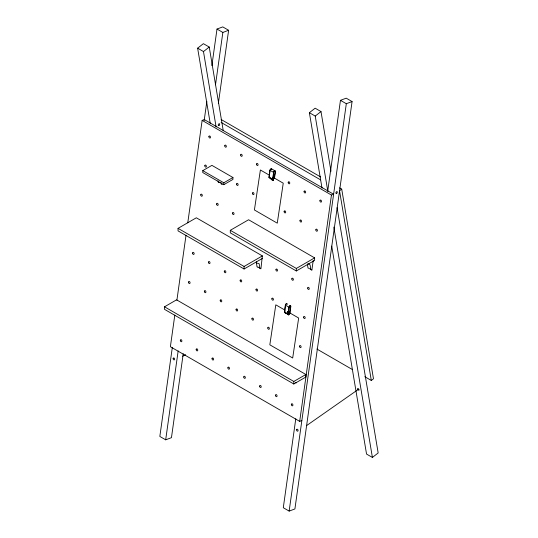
<?xml version="1.0" encoding="UTF-8"?>
<svg xmlns="http://www.w3.org/2000/svg" width="538" height="538" viewBox="0 0 538 538"><rect width="100%" height="100%" fill="white"/><g stroke="black" fill="none" stroke-linecap="round" stroke-linejoin="round"><path stroke-width="0.81" d="M274.306 178.286L274.245 178.206A1.399 0.807 -60 0 1 273.95 178.172L273.822 178.36M289.027 313.109L288.375 312.672M273.27 178.139L273.835 177.352L274.091 177.95A1.143 0.659 -60 0 0 274.239 177.977L275.221 171.777A1.036 0.599 -60 0 0 274.629 171.138A1.036 0.599 -60 0 0 273.781 172.315L273.028 178.428A1.143 0.659 -60 0 0 273.21 178.28L272.658 177.789M288.691 312.981L289.256 312.195L289.505 312.793A1.143 0.659 -60 0 0 289.659 312.82L290.641 306.62A1.036 0.599 -60 0 0 290.049 305.981A1.036 0.599 -60 0 0 289.195 307.158L288.449 313.271A1.143 0.659 -60 0 0 288.63 313.123L288.079 312.632M174.816 315.1L170.378 346.721L299.686 421.375L301.852 420.568M176.901 300.217L186.02 235.22M187.762 222.833L202.14 120.391L204.299 119.584L333.614 194.245L331.448 195.052L202.14 120.391M172.315 347.481L159.833 436.439L165.684 439.822L171.454 437.67L183.236 353.695M204.171 120.512L206.854 101.386M211.871 65.636L217.002 29.052L222.766 26.9L228.623 30.276L218.354 103.444M165.684 439.822L178.172 350.863M215.503 84.809L222.853 32.435L228.623 30.276M256.424 261.871L256.734 263.028L259.161 263.714L259.955 268.529L260.917 268.771L262.369 255.906L196.336 217.789L178.051 228.347L178.051 230.883L244.077 269L262.369 258.442M273.66 178.596C272.262 178.354 275.557 183.64 269.612 177.896A1.291 0.746 -60 0 1 268.987 177.069L269.941 170.27A1.291 0.746 -60 0 1 270.829 168.885A1.291 0.746 -60 0 1 271.737 169.201M269.377 175.496L270.123 170.203A1.036 0.599 -60 0 1 270.755 169.14A1.036 0.599 -60 0 1 271.515 169.214M273.27 180.008A1.291 0.746 -60 0 1 272.645 179.181L273.6 172.382A1.291 0.746 -60 0 1 274.656 170.916A1.291 0.746 -60 0 1 275.402 171.709L274.447 178.508M273.506 179.921L273.593 179.436M289.175 314.091L288.684 314.858L285.032 312.746A1.291 0.746 -60 0 1 284.407 311.912L285.362 305.113A1.291 0.746 -60 0 1 286.337 303.681A1.291 0.746 -60 0 1 287.178 304.239M285.436 305.799L284.79 311.159M289.868 313.351L290.823 306.552A1.291 0.746 -60 0 0 290.076 305.759A1.291 0.746 -60 0 0 289.02 307.225L288.065 314.024A1.291 0.746 -60 0 0 288.684 314.858M289.686 313.419L289.713 313.069A1.399 0.807 -60 0 1 289.37 313.015L289.242 313.203A0.773 0.451 -60 0 1 289.431 313.358M307.454 263.99C312.349 262.88 308.899 270.453 311.885 270.002L313.224 260.466M295.779 418.759L283.291 507.724L289.148 511.1L294.911 508.948L352.081 101.561L346.223 98.178L340.46 100.33L327.743 190.956M299.686 421.375L331.448 195.052M289.148 511.1L346.317 103.713L352.081 101.561M289.471 312.726L288.26 311.986M285.227 312.309L285.066 312.726M269.269 176.599L269.168 177.002A1.036 0.599 -60 0 0 269.276 177.553M273.721 178.118C272.968 177.459 274.864 178.051 273.109 177.769M273.082 179.712A0.773 0.451 -60 0 1 273.351 178.562L273.297 178.414A1.399 0.807 -60 0 1 272.954 178.69L272.827 179.114A1.036 0.599 -60 0 0 273.055 179.753M284.407 311.912L288.839 314.474L288.59 313.977L289.276 312.457L289.007 313.029M272.921 178.71L272.342 178.334M210.257 123.572L197.628 48.171L203.391 43.672L209.242 47.048L223.257 130.741M216.108 126.955L203.478 51.554L209.242 47.048M322.006 188.092L309.377 112.691L315.147 108.192L320.998 111.568L330.984 171.232M327.857 191.474L315.234 116.073L320.998 111.568M341.717 189.12L339.552 190.808L371.314 380.467L373.473 378.779L341.717 189.12L339.539 187.863M331.717 246.095L366.546 454.072L372.404 457.448L378.167 452.949L337.091 207.688M306.512 425.652L358.362 389.377M202.765 170.64L211.911 165.361L232.941 177.506L232.941 179.41L223.801 184.689L202.765 172.543L202.765 170.64L223.801 182.786L232.941 177.506M230.298 230.311L248.583 219.753L314.616 257.877L314.616 260.412L296.324 270.97L230.298 232.846L230.298 230.311L296.324 268.435L314.616 257.877M164.5 306.801L176.572 299.834L305.88 374.495L305.88 377.024L293.809 383.998L164.5 309.337L164.5 306.801L293.809 381.462L305.88 374.495M178.051 228.347L244.077 266.465L262.369 255.906M182.671 356.223L185.637 354.697M219.242 182.664L218.381 182.577L218.024 180.822M222.167 184.352L221.306 184.265L220.95 182.51M308.96 268.307L307.998 268.065L307.44 264.353M296.579 382.821L295.618 382.579M257.81 267.151L257.029 266.841L256.323 262.221M273.916 178.165L273.338 177.816M289.054 313.439L288.018 312.773M217.002 29.052L222.853 32.435M340.46 100.33L346.317 103.713M197.628 48.171L203.478 51.554M309.377 112.691L315.234 116.073M221.118 119.497L320.648 176.962M221.138 122.442L320.668 179.907M271.468 168.804L275.126 170.916M274.003 171.071L275.221 171.777M269.941 170.27L273.6 172.382M273.459 177.291L274.373 177.822M273.452 177.493L274.239 177.977M268.953 174.937L260.385 169.988L254.407 209.961L277.265 223.162L283.244 183.189L273.243 177.412M272.954 177.822L273.566 178.179M272.598 177.923L273.21 178.28M272.685 178.058L273.297 178.414M272.423 178.071L273.486 178.663M272.147 178.838L273.365 179.544M268.987 177.069L272.645 179.181M269.397 177.641L273.418 179.847M309.545 268.65L311.885 270.002M257.991 267.083L260.331 268.435M289.417 305.914L290.641 306.62M285.362 305.113L289.02 307.225M287.951 311.515L289.168 312.215M287.964 311.61L289.794 312.665M285.093 310.197L275.799 304.831L269.827 344.811L292.685 358.005L298.664 318.032L287.83 311.764M287.837 311.993L288.449 312.343M288.529 312.612L289.141 312.961M287.837 312.921L288.449 313.271M286.061 313.15L284.844 312.444A1.036 0.599 -60 0 1 284.589 311.845L284.716 311.421A1.399 0.807 -60 0 0 284.891 311.3M286.034 313.19L284.817 312.484A0.773 0.451 -60 0 1 284.884 311.576M288.476 314.596A1.036 0.599 -60 0 1 288.247 313.957L288.314 313.587A1.399 0.807 -60 0 0 288.718 313.257L288.772 313.405A0.773 0.451 -60 0 0 288.502 314.555L287.252 313.896L288.926 314.764A1.291 0.746 -60 0 0 289.242 314.535M316.828 349.007L352.424 369.559M364.777 376.687L371.314 380.467M333.829 227.103L372.404 457.448M296.324 268.435L296.324 270.97M293.809 381.462L293.809 383.998M244.077 266.465L244.077 269M223.801 182.786L223.801 184.689M285.543 305.046A1.036 0.599 -60 0 1 286.25 303.936A1.036 0.599 -60 0 1 286.976 304.192M218.979 125.468A1.036 0.599 -60 0 0 219.605 123.834A1.036 0.599 -60 0 0 218.341 124.574A1.036 0.599 -60 0 0 218.979 125.468M192.57 253.068A1.096 0.733 69.5 0 0 193.727 254.42A1.096 0.733 69.5 0 0 193.781 252.672A1.096 0.733 69.5 0 0 192.57 253.068M307.675 288.065A1.096 0.733 69.5 0 0 308.832 289.424A1.096 0.733 69.5 0 0 308.886 287.669A1.096 0.733 69.5 0 0 307.675 288.065M291.818 278.906A1.096 0.733 69.5 0 0 292.975 280.264A1.096 0.733 69.5 0 0 293.028 278.509A1.096 0.733 69.5 0 0 291.818 278.906M275.954 269.753A1.096 0.733 69.5 0 0 277.11 271.105A1.096 0.733 69.5 0 0 277.164 269.356A1.096 0.733 69.5 0 0 275.954 269.753M208.435 262.221A1.096 0.733 69.5 0 0 209.585 263.58A1.096 0.733 69.5 0 0 209.645 261.824A1.096 0.733 69.5 0 0 208.435 262.221M224.292 271.381A1.096 0.733 69.5 0 0 225.449 272.732A1.096 0.733 69.5 0 0 225.503 270.984A1.096 0.733 69.5 0 0 224.292 271.381M299.511 346.264A1.096 0.733 69.5 0 0 300.668 347.622A1.096 0.733 69.5 0 0 300.722 345.867A1.096 0.733 69.5 0 0 299.511 346.264M216.599 204.023A1.096 0.733 69.5 0 0 217.756 205.381A1.096 0.733 69.5 0 0 217.809 203.626A1.096 0.733 69.5 0 0 216.599 204.023M240.15 280.533A1.096 0.733 69.5 0 0 241.306 281.892A1.096 0.733 69.5 0 0 241.36 280.137A1.096 0.733 69.5 0 0 240.15 280.533M208.905 136.672A1.096 0.733 69.5 0 0 210.062 138.024A1.096 0.733 69.5 0 0 210.116 136.275A1.096 0.733 69.5 0 0 208.905 136.672M232.456 213.183A1.096 0.733 69.5 0 0 233.613 214.534A1.096 0.733 69.5 0 0 233.667 212.786A1.096 0.733 69.5 0 0 232.456 213.183M256.014 289.693A1.096 0.733 69.5 0 0 257.171 291.051A1.096 0.733 69.5 0 0 257.225 289.296A1.096 0.733 69.5 0 0 256.014 289.693M271.872 298.852A1.096 0.733 69.5 0 0 273.028 300.204A1.096 0.733 69.5 0 0 273.082 298.456A1.096 0.733 69.5 0 0 271.872 298.852M236.068 309.639A1.096 0.733 69.5 0 0 237.224 310.991A1.096 0.733 69.5 0 0 237.278 309.236A1.096 0.733 69.5 0 0 236.068 309.639M220.21 300.48A1.096 0.733 69.5 0 0 221.367 301.831A1.096 0.733 69.5 0 0 221.421 300.083A1.096 0.733 69.5 0 0 220.21 300.48M267.789 327.951A1.096 0.733 69.5 0 0 268.946 329.303A1.096 0.733 69.5 0 0 269 327.555A1.096 0.733 69.5 0 0 267.789 327.951M251.932 318.792A1.096 0.733 69.5 0 0 253.082 320.15A1.096 0.733 69.5 0 0 253.142 318.395A1.096 0.733 69.5 0 0 251.932 318.792M224.77 145.825A1.096 0.733 69.5 0 0 225.92 147.183A1.096 0.733 69.5 0 0 225.98 145.428A1.096 0.733 69.5 0 0 224.77 145.825M188.488 282.168A1.096 0.733 69.5 0 0 189.645 283.519A1.096 0.733 69.5 0 0 189.699 281.771A1.096 0.733 69.5 0 0 188.488 282.168M212.039 358.678A1.096 0.733 69.5 0 0 213.196 360.036A1.096 0.733 69.5 0 0 213.25 358.281A1.096 0.733 69.5 0 0 212.039 358.678M180.324 340.366A1.096 0.733 69.5 0 0 181.474 341.717A1.096 0.733 69.5 0 0 181.535 339.969A1.096 0.733 69.5 0 0 180.324 340.366M196.182 349.518A1.096 0.733 69.5 0 0 197.338 350.877A1.096 0.733 69.5 0 0 197.392 349.122A1.096 0.733 69.5 0 0 196.182 349.518M227.904 367.837A1.096 0.733 69.5 0 0 229.054 369.189A1.096 0.733 69.5 0 0 229.114 367.434A1.096 0.733 69.5 0 0 227.904 367.837M243.761 376.99A1.096 0.733 69.5 0 0 244.918 378.349A1.096 0.733 69.5 0 0 244.972 376.593A1.096 0.733 69.5 0 0 243.761 376.99M259.625 386.15A1.096 0.733 69.5 0 0 260.775 387.501A1.096 0.733 69.5 0 0 260.836 385.753A1.096 0.733 69.5 0 0 259.625 386.15M291.34 404.462A1.096 0.733 69.5 0 0 292.497 405.82A1.096 0.733 69.5 0 0 292.551 404.065A1.096 0.733 69.5 0 0 291.34 404.462M275.483 395.302A1.096 0.733 69.5 0 0 276.64 396.661A1.096 0.733 69.5 0 0 276.693 394.905A1.096 0.733 69.5 0 0 275.483 395.302M204.346 291.32A1.096 0.733 69.5 0 0 205.503 292.679A1.096 0.733 69.5 0 0 205.556 290.923A1.096 0.733 69.5 0 0 204.346 291.32M303.593 317.164A1.096 0.733 69.5 0 0 304.75 318.523A1.096 0.733 69.5 0 0 304.804 316.768A1.096 0.733 69.5 0 0 303.593 317.164M240.627 154.984A1.096 0.733 69.5 0 0 241.784 156.336A1.096 0.733 69.5 0 0 241.838 154.588A1.096 0.733 69.5 0 0 240.627 154.984M200.741 194.87A1.096 0.733 69.5 0 0 201.891 196.222A1.096 0.733 69.5 0 0 201.952 194.474A1.096 0.733 69.5 0 0 200.741 194.87M204.823 165.771A1.096 0.733 69.5 0 0 205.98 167.123A1.096 0.733 69.5 0 0 206.034 165.374A1.096 0.733 69.5 0 0 204.823 165.771M236.545 184.083A1.096 0.733 69.5 0 0 237.695 185.435A1.096 0.733 69.5 0 0 237.756 183.687A1.096 0.733 69.5 0 0 236.545 184.083M252.403 193.236A1.096 0.733 69.5 0 0 253.559 194.595A1.096 0.733 69.5 0 0 253.613 192.839A1.096 0.733 69.5 0 0 252.403 193.236M284.125 211.555A1.096 0.733 69.5 0 0 285.281 212.907A1.096 0.733 69.5 0 0 285.335 211.158A1.096 0.733 69.5 0 0 284.125 211.555M299.982 220.708A1.096 0.733 69.5 0 0 301.139 222.066A1.096 0.733 69.5 0 0 301.193 220.311A1.096 0.733 69.5 0 0 299.982 220.708M315.846 229.867A1.096 0.733 69.5 0 0 316.996 231.219A1.096 0.733 69.5 0 0 317.057 229.47A1.096 0.733 69.5 0 0 315.846 229.867M288.207 182.456A1.096 0.733 69.5 0 0 289.363 183.808A1.096 0.733 69.5 0 0 289.417 182.059A1.096 0.733 69.5 0 0 288.207 182.456M304.071 191.609A1.096 0.733 69.5 0 0 305.221 192.967A1.096 0.733 69.5 0 0 305.281 191.212A1.096 0.733 69.5 0 0 304.071 191.609M319.928 200.768A1.096 0.733 69.5 0 0 321.085 202.12A1.096 0.733 69.5 0 0 321.139 200.371A1.096 0.733 69.5 0 0 319.928 200.768M256.485 164.137A1.096 0.733 69.5 0 0 257.641 165.496A1.096 0.733 69.5 0 0 257.695 163.74A1.096 0.733 69.5 0 0 256.485 164.137M357.683 389.169A1.036 0.484 52 0 0 358.967 390.211A1.036 0.484 52 0 0 358.429 388.759A1.036 0.484 52 0 0 357.683 389.169M336.768 193.236A1.036 0.599 -60 0 0 337.104 191.636A1.036 0.599 -60 0 0 335.88 192.712A1.036 0.599 -60 0 0 336.768 193.236M296.606 429.775A1.036 0.693 69.5 0 0 297.595 431.194A1.036 0.693 69.5 0 0 297.81 429.62A1.036 0.693 69.5 0 0 296.606 429.775M173.142 358.496A1.036 0.693 69.5 0 0 174.13 359.915A1.036 0.693 69.5 0 0 174.352 358.342A1.036 0.693 69.5 0 0 173.142 358.496"/></g></svg>
